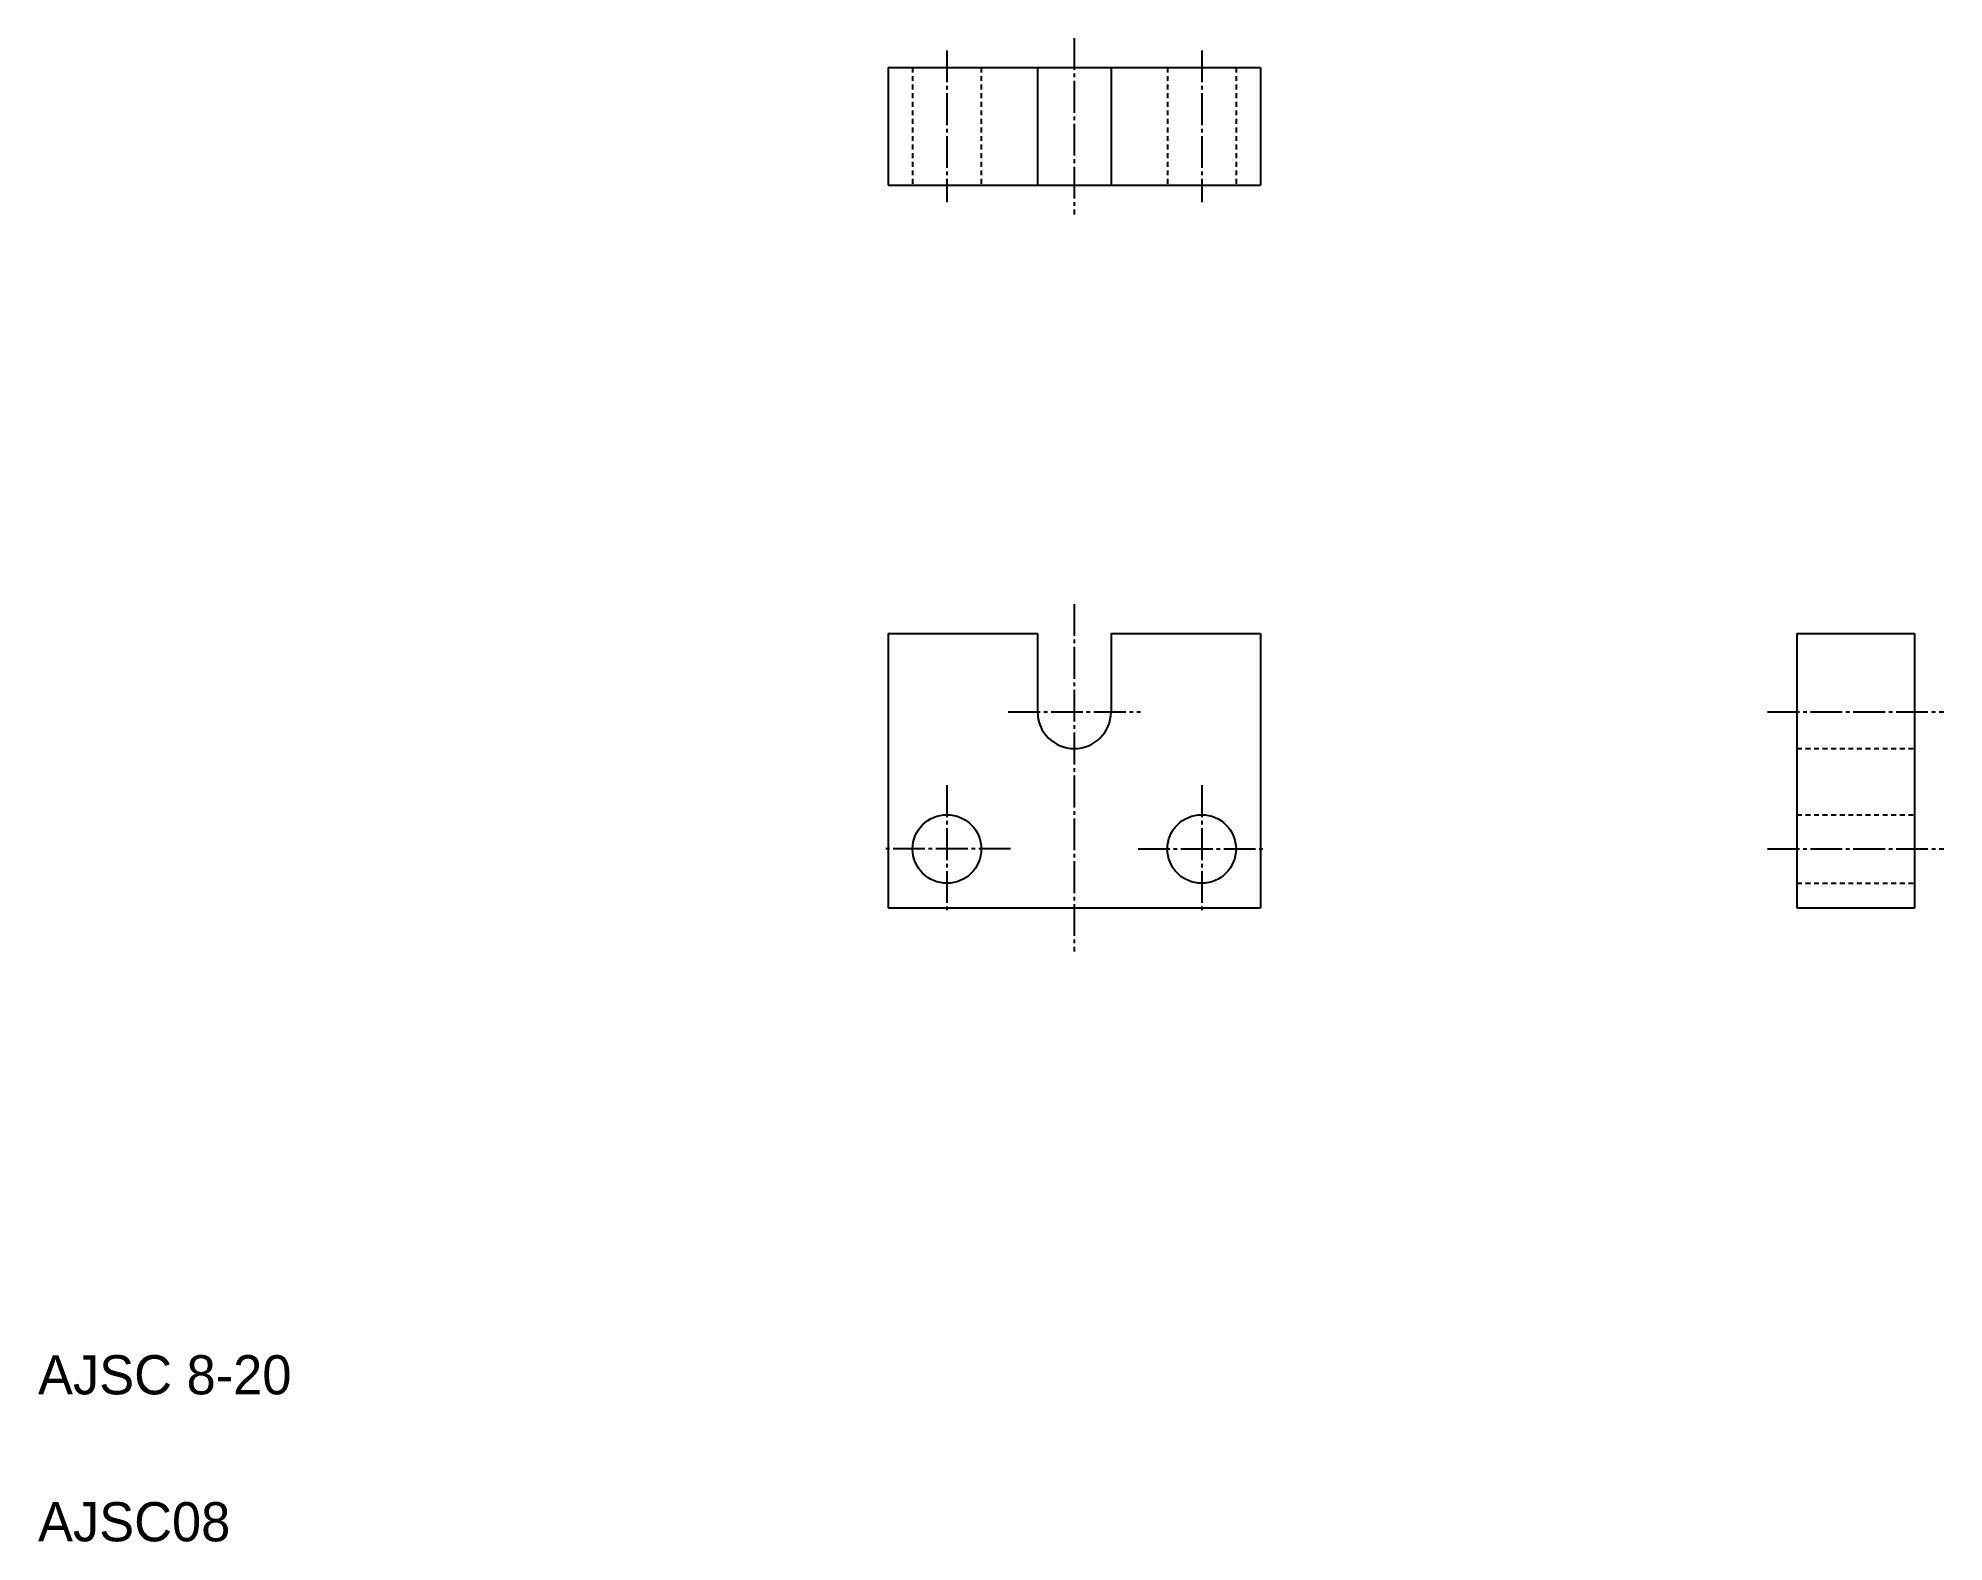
# Model space of a CAD drawing. Extents: x 10 to 204, y 10 to 163.
import ezdxf

# ---------------------------------------------------------------- set-up
doc = ezdxf.new("R2010")
doc.units = 0
doc.header["$LTSCALE"] = 0.25
doc.linetypes.add('CENTER', pattern=[17.5, 13, -1.5, 1.5, -1.5])
doc.linetypes.add('DASHED', pattern=[3.5, 2, -1.5])
doc.layers.get('0').update_dxf_attribs({"linetype": 'CONTINUOUS'})
doc.layers.add('CENTER', color=1, linetype='CENTER')

msp = doc.modelspace()

# ---------------------------------------------------------------- linework, layer by layer
at = {"color": 7, "linetype": 'CONTINUOUS'}
for p, q in [((96.75, 160.44), (134.75, 160.44)), ((96.75, 160.44), (96.75, 148.44)), ((112, 160.44), (112, 148.44)), ((119.5, 160.44), (119.5, 148.44)), ((134.75, 160.44), (134.75, 148.44)), ((96.75, 148.44), (134.75, 148.44)), ((96.75, 102.67), (112, 102.67)), ((96.75, 102.67), (96.75, 74.67)), ((112, 102.67), (112, 94.67)), ((119.5, 102.67), (134.75, 102.67)), ((119.5, 102.67), (119.5, 94.67)), ((134.75, 102.67), (134.75, 74.67)), ((189.49, 102.67), (201.49, 102.67)), ((189.49, 102.67), (189.49, 74.67)), ((201.49, 102.67), (201.49, 74.67)), ((96.75, 74.67), (134.75, 74.67)), ((189.49, 74.67), (201.49, 74.67))]:
    msp.add_line(p, q, dxfattribs=at)
at = {"color": 3, "linetype": 'DASHED'}
for p, q in [((99.25, 160.44), (99.25, 148.44)), ((106.25, 160.44), (106.25, 148.44)), ((125.25, 160.44), (125.25, 148.44)), ((132.25, 160.44), (132.25, 148.44)), ((189.49, 90.92), (201.49, 90.92)), ((189.49, 84.17), (201.49, 84.17)), ((189.49, 77.17), (201.49, 77.17))]:
    msp.add_line(p, q, dxfattribs=at)
for p, q in [((189.49, 95.67), (189.49, 95.67)), ((189.49, 88.67), (189.49, 88.67))]:
    msp.add_line(p, q)
at = {"color": 7, "linetype": 'CONTINUOUS'}
for centre in [(102.75, 80.67), (128.75, 80.67)]:
    msp.add_circle(centre, 3.5, dxfattribs=at)
msp.add_arc((115.75, 94.67), 3.75, 180, 0, dxfattribs=at)
at = {"layer": 'CENTER', "color": 1, "linetype": 'CENTER'}
for p, q in [((115.75, 163.44), (115.75, 145.44)), ((102.75, 162.19), (102.75, 146.69)), ((128.75, 162.19), (128.75, 146.69)), ((115.75, 105.67), (115.75, 70.19)), ((109, 94.67), (122.5, 94.67)), ((186.49, 94.67), (204.49, 94.67)), ((102.75, 87.17), (102.75, 74.17)), ((128.75, 87.17), (128.75, 74.17)), ((109.25, 80.67), (96.25, 80.67)), ((122.25, 80.67), (135.25, 80.67)), ((186.49, 80.67), (204.49, 80.67))]:
    msp.add_line(p, q, dxfattribs=at)

# ---------------------------------------------------------------- texts
for s, p in [('AJSC 8-20', (10, 25)), ('AJSC08', (10, 10))]:
    msp.add_text(s, height=4).set_placement(p)

doc.saveas('drawing.dxf')
